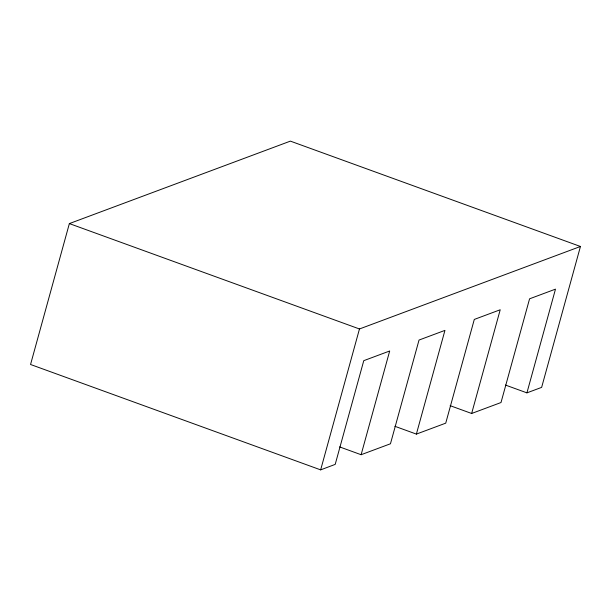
<?xml version="1.0" encoding="UTF-8"?>
<svg xmlns="http://www.w3.org/2000/svg" width="611" height="611" viewBox="0 0 611 611"><rect width="100%" height="100%" fill="white"/><g stroke="black" fill="none" stroke-linecap="round" stroke-linejoin="round"><path stroke-width="0.92" d="M505.412 385.045L526.926 392.858L541.636 387.382L580.45 246.477L290.385 141.126L69.364 223.588L30.55 364.492L320.653 469.874L335.202 464.383L363.766 360.666L389.688 350.989L361.116 454.714L339.609 446.901M320.653 469.874L359.467 328.97L580.45 246.477M394.874 426.287L416.381 434.1L444.945 330.383L419.031 340.052L390.46 443.777L361.116 454.714M450.139 405.666L471.646 413.479L500.218 309.762L474.296 319.431L445.732 423.156L416.381 434.1M526.926 392.858L555.491 289.14L529.577 298.81L501.005 402.534L471.646 413.479M69.364 223.588L359.467 328.97"/></g></svg>
